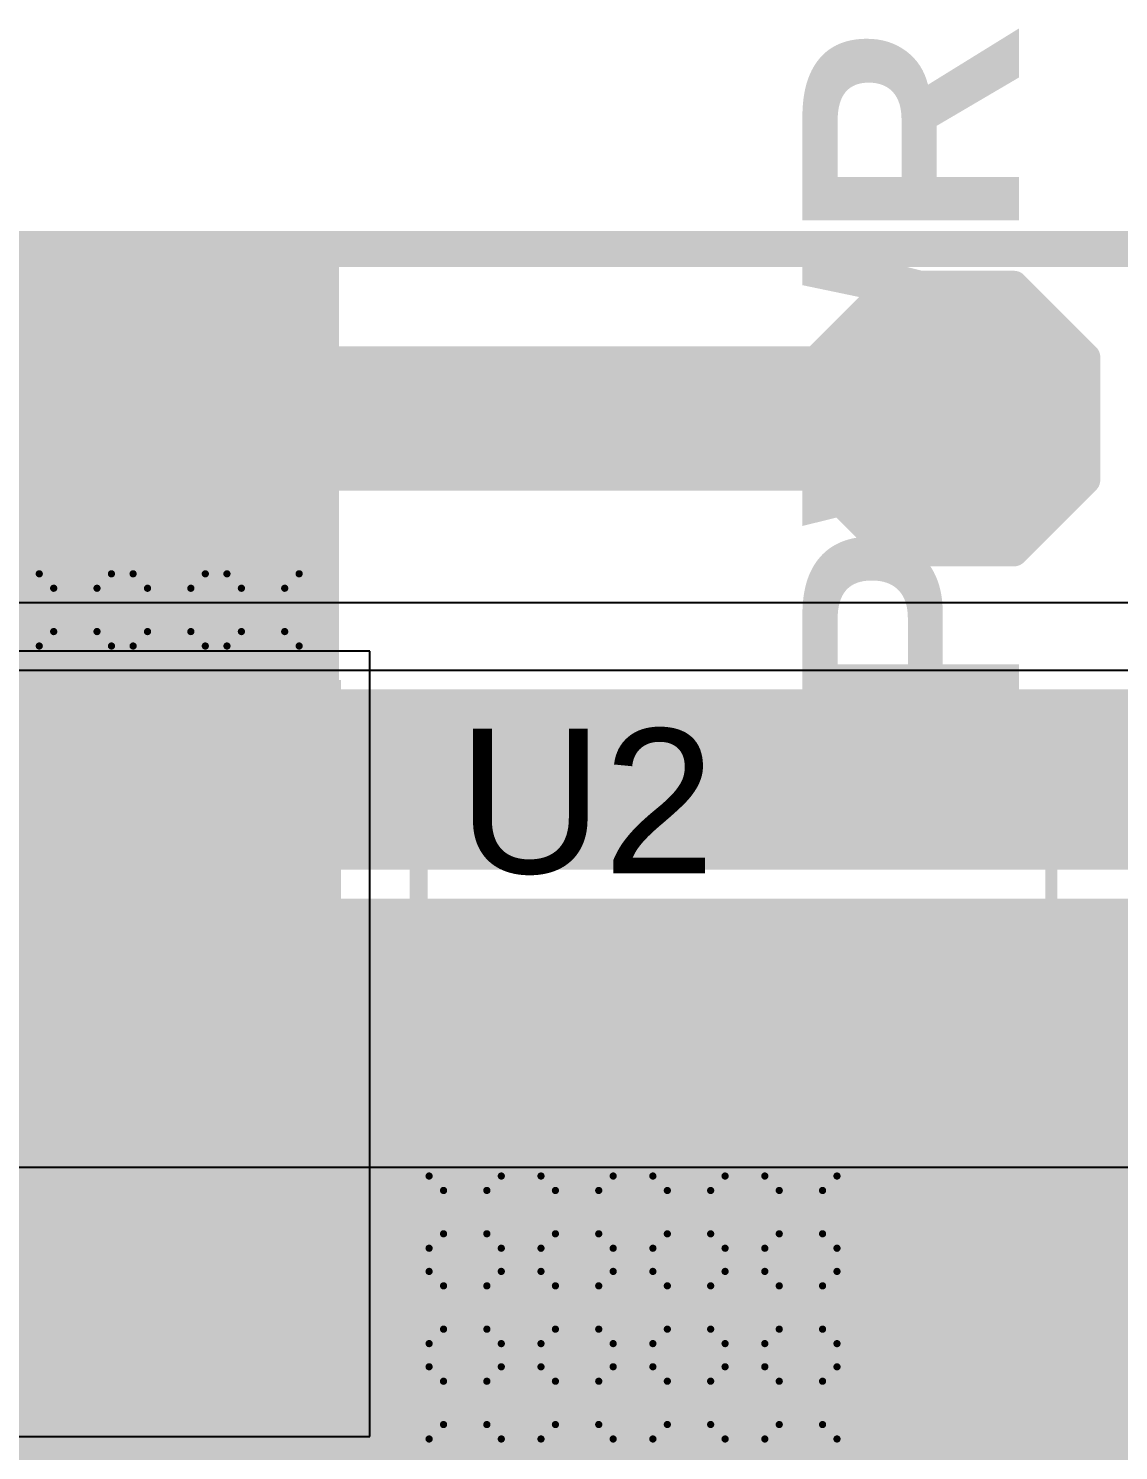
# Model space of a CAD drawing. Header units: inches. Extents: x -0.3 to 9.9, y -0.4 to 5.
# Drawn here: x 2.7538 to 3.0558, y 2.4351 to 2.829 of the extents above; entities that cross this region are included whole.
import ezdxf

# ---------------------------------------------------------------- set-up
doc = ezdxf.new("R2010")
doc.units = ezdxf.units.IN
doc.header["$MEASUREMENT"] = 0
for name, color, linetype in [('Board Outline', 216, 'Continuous'), ('Bottom Layer', 5, 'Continuous'), ('Bottom Solder', 6, 'Continuous'), ('Drill Drawing', 1, 'Continuous'), ('Top Layer', 1, 'Continuous'), ('Top Overlay', 2, 'Continuous'), ('Top Paste', 8, 'Continuous'), ('Top Solder', 216, 'Continuous'), ('Via Holes', 16, 'Continuous')]:
    doc.layers.add(name, color=color, linetype=linetype)
doc.styles.add('Arial', font='', dxfattribs={"height": 0.2})
doc.styles.add('Arial_Bold', font='', dxfattribs={"height": 0.2})
doc.styles.get('Arial').set_extended_font_data('Arial')
doc.styles.get('Arial_Bold').set_extended_font_data('Arial', bold=True)

# ---------------------------------------------------------------- blocks, each defined once
blk = doc.blocks.new('DDPAK_58')
at = {"layer": 'Top Layer'}
blk.add_hatch(color=1, dxfattribs=at).paths.add_polyline_path([(-0.2126, 0.32648), (0.2126, 0.32648), (0.2126, 0.05128), (-0.2126, 0.05128)])
at = {"layer": 'Top Paste'}
blk.add_hatch(color=8, dxfattribs=at).paths.add_polyline_path([(-0.2126, 0.32648), (0.2126, 0.32648), (0.2126, 0.05128), (-0.2126, 0.05128)])
at = {"layer": 'Top Solder'}
blk.add_hatch(color=216, dxfattribs=at).paths.add_polyline_path([(-0.21457, 0.32844), (0.21457, 0.32844), (0.21457, 0.04931), (-0.21457, 0.04931)])
at = {"layer": 'Top Overlay'}
for points in [[(0.202, 0.35, 0.005, 0.005, 0), (-0.202, 0.35, 0.005, 0.005, 0)], [(-0.202, 0.332, 0.005, 0.005, 0), (-0.202, 0.35, 0.005, 0.005, 0)]]:
    blk.add_lwpolyline(points, format="xyseb", dxfattribs=at)
for points in [[(-0.20325, 0.35, 0.0025, 0.0025, 1), (-0.20075, 0.35, 0.0025, 0.0025, 1)], [(-0.20325, 0.35, 0.0025, 0.0025, 1), (-0.20075, 0.35, 0.0025, 0.0025, 1)], [(-0.20325, 0.332, 0.0025, 0.0025, 1), (-0.20075, 0.332, 0.0025, 0.0025, 1)]]:
    blk.add_lwpolyline(points, format="xyseb", close=True, dxfattribs=at)
blk = doc.blocks.new('T__________110')
at = {"layer": 'Top Layer'}
blk.add_hatch(color=1, dxfattribs=at).paths.add_polyline_path([(0.015, 0.03), (-0.015, 0.03), (-0.03, 0.015), (-0.03, -0.015), (-0.015, -0.03), (0.015, -0.03), (0.03, -0.015), (0.03, 0.015)])
at = {"layer": 'Top Paste'}
blk.add_hatch(color=8, dxfattribs=at).paths.add_polyline_path([(0.015, 0.03), (-0.015, 0.03), (-0.03, 0.015), (-0.03, -0.015), (-0.015, -0.03), (0.015, -0.03), (0.03, -0.015), (0.03, 0.015)])
at = {"layer": 'Top Solder'}
blk.add_hatch(color=216, dxfattribs=at).paths.add_polyline_path([(0.017, 0.034), (-0.017, 0.034), (-0.034, 0.017), (-0.034, -0.017), (-0.017, -0.034), (0.017, -0.034), (0.034, -0.017), (0.034, 0.017)])
at = {"layer": 'Top Overlay'}
for points in [[(-0.037, 0.017, 0.00787, 0.00787, 0), (-0.017, 0.037, 0.00787, 0.00787, 0)], [(-0.017, 0.037, 0.00787, 0.00787, 0), (0.017, 0.037, 0.00787, 0.00787, 0)], [(-0.017, 0.037, 0.00787, 0.00787, 0), (0.017, 0.037, 0.00787, 0.00787, 0)], [(0.017, 0.037, 0.00787, 0.00787, 0), (0.037, 0.017, 0.00787, 0.00787, 0)], [(-0.037, -0.017, 0.00787, 0.00787, 0), (-0.037, 0.017, 0.00787, 0.00787, 0)], [(0.037, -0.017, 0.00787, 0.00787, 0), (0.037, 0.017, 0.00787, 0.00787, 0)], [(-0.037, -0.017, 0.00787, 0.00787, 0), (-0.017, -0.037, 0.00787, 0.00787, 0)], [(0.017, -0.037, 0.00787, 0.00787, 0), (0.037, -0.017, 0.00787, 0.00787, 0)], [(-0.017, -0.037, 0.00787, 0.00787, 0), (0.017, -0.037, 0.00787, 0.00787, 0)], [(-0.017, -0.037, 0.00787, 0.00787, 0), (0.017, -0.037, 0.00787, 0.00787, 0)]]:
    blk.add_lwpolyline(points, format="xyseb", dxfattribs=at)
for points in [[(-0.01897, 0.037, 0.00394, 0.00394, 1), (-0.01503, 0.037, 0.00394, 0.00394, 1)], [(-0.01897, 0.037, 0.00394, 0.00394, 1), (-0.01503, 0.037, 0.00394, 0.00394, 1)], [(-0.01897, 0.037, 0.00394, 0.00394, 1), (-0.01503, 0.037, 0.00394, 0.00394, 1)], [(0.01503, 0.037, 0.00394, 0.00394, 1), (0.01897, 0.037, 0.00394, 0.00394, 1)], [(0.01503, 0.037, 0.00394, 0.00394, 1), (0.01897, 0.037, 0.00394, 0.00394, 1)], [(0.01503, 0.037, 0.00394, 0.00394, 1), (0.01897, 0.037, 0.00394, 0.00394, 1)], [(-0.03897, 0.017, 0.00394, 0.00394, 1), (-0.03503, 0.017, 0.00394, 0.00394, 1)], [(-0.03897, 0.017, 0.00394, 0.00394, 1), (-0.03503, 0.017, 0.00394, 0.00394, 1)], [(0.03503, 0.017, 0.00394, 0.00394, 1), (0.03897, 0.017, 0.00394, 0.00394, 1)], [(0.03503, 0.017, 0.00394, 0.00394, 1), (0.03897, 0.017, 0.00394, 0.00394, 1)], [(-0.03897, -0.017, 0.00394, 0.00394, 1), (-0.03503, -0.017, 0.00394, 0.00394, 1)], [(-0.03897, -0.017, 0.00394, 0.00394, 1), (-0.03503, -0.017, 0.00394, 0.00394, 1)], [(0.03503, -0.017, 0.00394, 0.00394, 1), (0.03897, -0.017, 0.00394, 0.00394, 1)], [(0.03503, -0.017, 0.00394, 0.00394, 1), (0.03897, -0.017, 0.00394, 0.00394, 1)], [(-0.01897, -0.037, 0.00394, 0.00394, 1), (-0.01503, -0.037, 0.00394, 0.00394, 1)], [(-0.01897, -0.037, 0.00394, 0.00394, 1), (-0.01503, -0.037, 0.00394, 0.00394, 1)], [(-0.01897, -0.037, 0.00394, 0.00394, 1), (-0.01503, -0.037, 0.00394, 0.00394, 1)], [(0.01503, -0.037, 0.00394, 0.00394, 1), (0.01897, -0.037, 0.00394, 0.00394, 1)], [(0.01503, -0.037, 0.00394, 0.00394, 1), (0.01897, -0.037, 0.00394, 0.00394, 1)], [(0.01503, -0.037, 0.00394, 0.00394, 1), (0.01897, -0.037, 0.00394, 0.00394, 1)]]:
    blk.add_lwpolyline(points, format="xyseb", close=True, dxfattribs=at)

msp = doc.modelspace()

# ---------------------------------------------------------------- hatches: boundary and pattern name
at = {"layer": 'Bottom Layer'}
for points in [[(2.30882, 2.65395), (2.83982, 2.65395), (2.83982, 2.76295), (2.30882, 2.76295)], [(2.395, 2.519), (3.219, 2.519), (3.219, 2.588), (2.395, 2.588)], [(2.86082, 2.21895), (3.29282, 2.21895), (3.29282, 2.514), (2.86082, 2.514)], [(2.85358, 2.218), (3.002, 2.218), (3.002, 2.513), (2.85358, 2.513)]]:
    msp.add_hatch(color=5, dxfattribs=at).paths.add_polyline_path(points)
h = msp.add_hatch(color=5, dxfattribs=at)
edge = h.paths.add_edge_path()
edge.add_arc((2.76682, 2.66795), 0.01181, 0, 360)
h = msp.add_hatch(color=5, dxfattribs=at)
edge = h.paths.add_edge_path()
edge.add_arc((2.79282, 2.66795), 0.01181, 0, 360)
h = msp.add_hatch(color=5, dxfattribs=at)
edge = h.paths.add_edge_path()
edge.add_arc((2.81882, 2.66795), 0.01181, 0, 360)
h = msp.add_hatch(color=5, dxfattribs=at)
edge = h.paths.add_edge_path()
edge.add_arc((2.87482, 2.50113), 0.01181, 0, 360)
h = msp.add_hatch(color=5, dxfattribs=at)
edge = h.paths.add_edge_path()
edge.add_arc((2.90582, 2.50113), 0.01181, 0, 360)
h = msp.add_hatch(color=5, dxfattribs=at)
edge = h.paths.add_edge_path()
edge.add_arc((2.93682, 2.50113), 0.01181, 0, 360)
h = msp.add_hatch(color=5, dxfattribs=at)
edge = h.paths.add_edge_path()
edge.add_arc((2.96782, 2.50113), 0.01181, 0, 360)
h = msp.add_hatch(color=5, dxfattribs=at)
edge = h.paths.add_edge_path()
edge.add_arc((2.87482, 2.47471), 0.01181, 0, 360)
h = msp.add_hatch(color=5, dxfattribs=at)
edge = h.paths.add_edge_path()
edge.add_arc((2.90582, 2.47471), 0.01181, 0, 360)
h = msp.add_hatch(color=5, dxfattribs=at)
edge = h.paths.add_edge_path()
edge.add_arc((2.93682, 2.47471), 0.01181, 0, 360)
h = msp.add_hatch(color=5, dxfattribs=at)
edge = h.paths.add_edge_path()
edge.add_arc((2.96782, 2.47471), 0.01181, 0, 360)
h = msp.add_hatch(color=5, dxfattribs=at)
edge = h.paths.add_edge_path()
edge.add_arc((2.87482, 2.44829), 0.01181, 0, 360)
h = msp.add_hatch(color=5, dxfattribs=at)
edge = h.paths.add_edge_path()
edge.add_arc((2.90582, 2.44829), 0.01181, 0, 360)
h = msp.add_hatch(color=5, dxfattribs=at)
edge = h.paths.add_edge_path()
edge.add_arc((2.93682, 2.44829), 0.01181, 0, 360)
h = msp.add_hatch(color=5, dxfattribs=at)
edge = h.paths.add_edge_path()
edge.add_arc((2.96782, 2.44829), 0.01181, 0, 360)
at = {"layer": 'Bottom Solder'}
h = msp.add_hatch(color=6, dxfattribs=at)
edge = h.paths.add_edge_path()
edge.add_arc((2.76682, 2.66795), 0.00591, 0, 360)
h = msp.add_hatch(color=6, dxfattribs=at)
edge = h.paths.add_edge_path()
edge.add_arc((2.79282, 2.66795), 0.00591, 0, 360)
h = msp.add_hatch(color=6, dxfattribs=at)
edge = h.paths.add_edge_path()
edge.add_arc((2.81882, 2.66795), 0.00591, 0, 360)
h = msp.add_hatch(color=6, dxfattribs=at)
edge = h.paths.add_edge_path()
edge.add_arc((2.87482, 2.50113), 0.00591, 0, 360)
h = msp.add_hatch(color=6, dxfattribs=at)
edge = h.paths.add_edge_path()
edge.add_arc((2.90582, 2.50113), 0.00591, 0, 360)
h = msp.add_hatch(color=6, dxfattribs=at)
edge = h.paths.add_edge_path()
edge.add_arc((2.93682, 2.50113), 0.00591, 0, 360)
h = msp.add_hatch(color=6, dxfattribs=at)
edge = h.paths.add_edge_path()
edge.add_arc((2.96782, 2.50113), 0.00591, 0, 360)
h = msp.add_hatch(color=6, dxfattribs=at)
edge = h.paths.add_edge_path()
edge.add_arc((2.87482, 2.47471), 0.00591, 0, 360)
h = msp.add_hatch(color=6, dxfattribs=at)
edge = h.paths.add_edge_path()
edge.add_arc((2.90582, 2.47471), 0.00591, 0, 360)
h = msp.add_hatch(color=6, dxfattribs=at)
edge = h.paths.add_edge_path()
edge.add_arc((2.93682, 2.47471), 0.00591, 0, 360)
h = msp.add_hatch(color=6, dxfattribs=at)
edge = h.paths.add_edge_path()
edge.add_arc((2.96782, 2.47471), 0.00591, 0, 360)
h = msp.add_hatch(color=6, dxfattribs=at)
edge = h.paths.add_edge_path()
edge.add_arc((2.87482, 2.44829), 0.00591, 0, 360)
h = msp.add_hatch(color=6, dxfattribs=at)
edge = h.paths.add_edge_path()
edge.add_arc((2.90582, 2.44829), 0.00591, 0, 360)
h = msp.add_hatch(color=6, dxfattribs=at)
edge = h.paths.add_edge_path()
edge.add_arc((2.93682, 2.44829), 0.00591, 0, 360)
h = msp.add_hatch(color=6, dxfattribs=at)
edge = h.paths.add_edge_path()
edge.add_arc((2.96782, 2.44829), 0.00591, 0, 360)
at = {"layer": 'Top Layer'}
for points in [[(2.46382, 2.183), (2.83982, 2.183), (2.83982, 2.69195), (2.46382, 2.69195)], [(2.78782, 2.186), (3.04982, 2.186), (3.04982, 2.57695), (2.78782, 2.57695)], [(3.018, 2.054), (3.57582, 2.054), (3.57582, 2.57695), (3.018, 2.57695)]]:
    msp.add_hatch(color=1, dxfattribs=at).paths.add_polyline_path(points)
h = msp.add_hatch(color=1, dxfattribs=at)
edge = h.paths.add_edge_path()
edge.add_arc((2.76682, 2.66795), 0.01181, 0, 360)
h = msp.add_hatch(color=1, dxfattribs=at)
edge = h.paths.add_edge_path()
edge.add_arc((2.79282, 2.66795), 0.01181, 0, 360)
h = msp.add_hatch(color=1, dxfattribs=at)
edge = h.paths.add_edge_path()
edge.add_arc((2.81882, 2.66795), 0.01181, 0, 360)
h = msp.add_hatch(color=1, dxfattribs=at)
edge = h.paths.add_edge_path()
edge.add_arc((2.87482, 2.50113), 0.01181, 0, 360)
h = msp.add_hatch(color=1, dxfattribs=at)
edge = h.paths.add_edge_path()
edge.add_arc((2.90582, 2.50113), 0.01181, 0, 360)
h = msp.add_hatch(color=1, dxfattribs=at)
edge = h.paths.add_edge_path()
edge.add_arc((2.93682, 2.50113), 0.01181, 0, 360)
h = msp.add_hatch(color=1, dxfattribs=at)
edge = h.paths.add_edge_path()
edge.add_arc((2.96782, 2.50113), 0.01181, 0, 360)
h = msp.add_hatch(color=1, dxfattribs=at)
edge = h.paths.add_edge_path()
edge.add_arc((2.87482, 2.47471), 0.01181, 0, 360)
h = msp.add_hatch(color=1, dxfattribs=at)
edge = h.paths.add_edge_path()
edge.add_arc((2.90582, 2.47471), 0.01181, 0, 360)
h = msp.add_hatch(color=1, dxfattribs=at)
edge = h.paths.add_edge_path()
edge.add_arc((2.93682, 2.47471), 0.01181, 0, 360)
h = msp.add_hatch(color=1, dxfattribs=at)
edge = h.paths.add_edge_path()
edge.add_arc((2.96782, 2.47471), 0.01181, 0, 360)
h = msp.add_hatch(color=1, dxfattribs=at)
edge = h.paths.add_edge_path()
edge.add_arc((2.87482, 2.44829), 0.01181, 0, 360)
h = msp.add_hatch(color=1, dxfattribs=at)
edge = h.paths.add_edge_path()
edge.add_arc((2.90582, 2.44829), 0.01181, 0, 360)
h = msp.add_hatch(color=1, dxfattribs=at)
edge = h.paths.add_edge_path()
edge.add_arc((2.93682, 2.44829), 0.01181, 0, 360)
h = msp.add_hatch(color=1, dxfattribs=at)
edge = h.paths.add_edge_path()
edge.add_arc((2.96782, 2.44829), 0.01181, 0, 360)
at = {"layer": 'Top Solder'}
h = msp.add_hatch(color=216, dxfattribs=at)
edge = h.paths.add_edge_path()
edge.add_arc((2.76682, 2.66795), 0.00591, 0, 360)
h = msp.add_hatch(color=216, dxfattribs=at)
edge = h.paths.add_edge_path()
edge.add_arc((2.79282, 2.66795), 0.00591, 0, 360)
h = msp.add_hatch(color=216, dxfattribs=at)
edge = h.paths.add_edge_path()
edge.add_arc((2.81882, 2.66795), 0.00591, 0, 360)
h = msp.add_hatch(color=216, dxfattribs=at)
edge = h.paths.add_edge_path()
edge.add_arc((2.87482, 2.50113), 0.00591, 0, 360)
h = msp.add_hatch(color=216, dxfattribs=at)
edge = h.paths.add_edge_path()
edge.add_arc((2.90582, 2.50113), 0.00591, 0, 360)
h = msp.add_hatch(color=216, dxfattribs=at)
edge = h.paths.add_edge_path()
edge.add_arc((2.93682, 2.50113), 0.00591, 0, 360)
h = msp.add_hatch(color=216, dxfattribs=at)
edge = h.paths.add_edge_path()
edge.add_arc((2.96782, 2.50113), 0.00591, 0, 360)
h = msp.add_hatch(color=216, dxfattribs=at)
edge = h.paths.add_edge_path()
edge.add_arc((2.87482, 2.47471), 0.00591, 0, 360)
h = msp.add_hatch(color=216, dxfattribs=at)
edge = h.paths.add_edge_path()
edge.add_arc((2.90582, 2.47471), 0.00591, 0, 360)
h = msp.add_hatch(color=216, dxfattribs=at)
edge = h.paths.add_edge_path()
edge.add_arc((2.93682, 2.47471), 0.00591, 0, 360)
h = msp.add_hatch(color=216, dxfattribs=at)
edge = h.paths.add_edge_path()
edge.add_arc((2.96782, 2.47471), 0.00591, 0, 360)
h = msp.add_hatch(color=216, dxfattribs=at)
edge = h.paths.add_edge_path()
edge.add_arc((2.87482, 2.44829), 0.00591, 0, 360)
h = msp.add_hatch(color=216, dxfattribs=at)
edge = h.paths.add_edge_path()
edge.add_arc((2.90582, 2.44829), 0.00591, 0, 360)
h = msp.add_hatch(color=216, dxfattribs=at)
edge = h.paths.add_edge_path()
edge.add_arc((2.93682, 2.44829), 0.00591, 0, 360)
h = msp.add_hatch(color=216, dxfattribs=at)
edge = h.paths.add_edge_path()
edge.add_arc((2.96782, 2.44829), 0.00591, 0, 360)
at = {"layer": 'Via Holes'}
h = msp.add_hatch(color=7, dxfattribs=at)
edge = h.paths.add_edge_path()
edge.add_arc((2.76682, 2.66795), 0.00591, 0, 360)
h = msp.add_hatch(color=7, dxfattribs=at)
edge = h.paths.add_edge_path()
edge.add_arc((2.79282, 2.66795), 0.00591, 0, 360)
h = msp.add_hatch(color=7, dxfattribs=at)
edge = h.paths.add_edge_path()
edge.add_arc((2.81882, 2.66795), 0.00591, 0, 360)
h = msp.add_hatch(color=7, dxfattribs=at)
edge = h.paths.add_edge_path()
edge.add_arc((2.87482, 2.50113), 0.00591, 0, 360)
h = msp.add_hatch(color=7, dxfattribs=at)
edge = h.paths.add_edge_path()
edge.add_arc((2.90582, 2.50113), 0.00591, 0, 360)
h = msp.add_hatch(color=7, dxfattribs=at)
edge = h.paths.add_edge_path()
edge.add_arc((2.93682, 2.50113), 0.00591, 0, 360)
h = msp.add_hatch(color=7, dxfattribs=at)
edge = h.paths.add_edge_path()
edge.add_arc((2.96782, 2.50113), 0.00591, 0, 360)
h = msp.add_hatch(color=7, dxfattribs=at)
edge = h.paths.add_edge_path()
edge.add_arc((2.87482, 2.47471), 0.00591, 0, 360)
h = msp.add_hatch(color=7, dxfattribs=at)
edge = h.paths.add_edge_path()
edge.add_arc((2.90582, 2.47471), 0.00591, 0, 360)
h = msp.add_hatch(color=7, dxfattribs=at)
edge = h.paths.add_edge_path()
edge.add_arc((2.93682, 2.47471), 0.00591, 0, 360)
h = msp.add_hatch(color=7, dxfattribs=at)
edge = h.paths.add_edge_path()
edge.add_arc((2.96782, 2.47471), 0.00591, 0, 360)
h = msp.add_hatch(color=7, dxfattribs=at)
edge = h.paths.add_edge_path()
edge.add_arc((2.87482, 2.44829), 0.00591, 0, 360)
h = msp.add_hatch(color=7, dxfattribs=at)
edge = h.paths.add_edge_path()
edge.add_arc((2.90582, 2.44829), 0.00591, 0, 360)
h = msp.add_hatch(color=7, dxfattribs=at)
edge = h.paths.add_edge_path()
edge.add_arc((2.93682, 2.44829), 0.00591, 0, 360)
h = msp.add_hatch(color=7, dxfattribs=at)
edge = h.paths.add_edge_path()
edge.add_arc((2.96782, 2.44829), 0.00591, 0, 360)

# ---------------------------------------------------------------- linework, layer by layer
at = {"layer": 'Board Outline'}
msp.add_lwpolyline([(-0.11718, 2.76795, 0.01, 0.01, 0), (4.62523, 2.76795, 0.01, 0.01, 0)], format="xyseb", dxfattribs=at)
at = {"layer": 'Bottom Layer'}
for p, q in [((1.47906, 2.67), (3.41771, 2.67)), ((3.10182, 2.65121), (1.84329, 2.65121)), ((2.41217, 2.51359), (3.219, 2.51359))]:
    msp.add_line(p, q, dxfattribs=at)
msp.add_lwpolyline([(1.84329, 2.62095, 0.05, 0.05, 0), (3.10182, 2.62095, 0.05, 0.05, 0)], format="xyseb", dxfattribs=at)
at = {"layer": 'Drill Drawing'}
for points in [[(2.75682, 2.67795, 0.002, 0.002, 0), (2.77682, 2.67795, 0.002, 0.002, 0)], [(2.75682, 2.65795, 0.002, 0.002, 0), (2.75682, 2.67795, 0.002, 0.002, 0)], [(2.77682, 2.65795, 0.002, 0.002, 0), (2.77682, 2.67795, 0.002, 0.002, 0)], [(2.78282, 2.67795, 0.002, 0.002, 0), (2.80282, 2.67795, 0.002, 0.002, 0)], [(2.78282, 2.65795, 0.002, 0.002, 0), (2.78282, 2.67795, 0.002, 0.002, 0)], [(2.80282, 2.65795, 0.002, 0.002, 0), (2.80282, 2.67795, 0.002, 0.002, 0)], [(2.80882, 2.67795, 0.002, 0.002, 0), (2.82882, 2.67795, 0.002, 0.002, 0)], [(2.80882, 2.65795, 0.002, 0.002, 0), (2.80882, 2.67795, 0.002, 0.002, 0)], [(2.82882, 2.65795, 0.002, 0.002, 0), (2.82882, 2.67795, 0.002, 0.002, 0)], [(2.76082, 2.67395, 0.002, 0.002, 0), (2.77282, 2.67395, 0.002, 0.002, 0)], [(2.76082, 2.66195, 0.002, 0.002, 0), (2.76082, 2.67395, 0.002, 0.002, 0)], [(2.77282, 2.66195, 0.002, 0.002, 0), (2.77282, 2.67395, 0.002, 0.002, 0)], [(2.78682, 2.67395, 0.002, 0.002, 0), (2.79882, 2.67395, 0.002, 0.002, 0)], [(2.78682, 2.66195, 0.002, 0.002, 0), (2.78682, 2.67395, 0.002, 0.002, 0)], [(2.79882, 2.66195, 0.002, 0.002, 0), (2.79882, 2.67395, 0.002, 0.002, 0)], [(2.81282, 2.67395, 0.002, 0.002, 0), (2.82482, 2.67395, 0.002, 0.002, 0)], [(2.81282, 2.66195, 0.002, 0.002, 0), (2.81282, 2.67395, 0.002, 0.002, 0)], [(2.82482, 2.66195, 0.002, 0.002, 0), (2.82482, 2.67395, 0.002, 0.002, 0)], [(2.76082, 2.66195, 0.002, 0.002, 0), (2.77282, 2.66195, 0.002, 0.002, 0)], [(2.78682, 2.66195, 0.002, 0.002, 0), (2.79882, 2.66195, 0.002, 0.002, 0)], [(2.81282, 2.66195, 0.002, 0.002, 0), (2.82482, 2.66195, 0.002, 0.002, 0)], [(2.75682, 2.65795, 0.002, 0.002, 0), (2.77682, 2.65795, 0.002, 0.002, 0)], [(2.78282, 2.65795, 0.002, 0.002, 0), (2.80282, 2.65795, 0.002, 0.002, 0)], [(2.80882, 2.65795, 0.002, 0.002, 0), (2.82882, 2.65795, 0.002, 0.002, 0)], [(2.86482, 2.51113, 0.002, 0.002, 0), (2.88482, 2.51113, 0.002, 0.002, 0)], [(2.86482, 2.49113, 0.002, 0.002, 0), (2.86482, 2.51113, 0.002, 0.002, 0)], [(2.88482, 2.49113, 0.002, 0.002, 0), (2.88482, 2.51113, 0.002, 0.002, 0)], [(2.89582, 2.51113, 0.002, 0.002, 0), (2.91582, 2.51113, 0.002, 0.002, 0)], [(2.89582, 2.49113, 0.002, 0.002, 0), (2.89582, 2.51113, 0.002, 0.002, 0)], [(2.91582, 2.49113, 0.002, 0.002, 0), (2.91582, 2.51113, 0.002, 0.002, 0)], [(2.92682, 2.51113, 0.002, 0.002, 0), (2.94682, 2.51113, 0.002, 0.002, 0)], [(2.92682, 2.49113, 0.002, 0.002, 0), (2.92682, 2.51113, 0.002, 0.002, 0)], [(2.94682, 2.49113, 0.002, 0.002, 0), (2.94682, 2.51113, 0.002, 0.002, 0)], [(2.95782, 2.51113, 0.002, 0.002, 0), (2.97782, 2.51113, 0.002, 0.002, 0)], [(2.95782, 2.49113, 0.002, 0.002, 0), (2.95782, 2.51113, 0.002, 0.002, 0)], [(2.97782, 2.49113, 0.002, 0.002, 0), (2.97782, 2.51113, 0.002, 0.002, 0)], [(2.86882, 2.50713, 0.002, 0.002, 0), (2.88082, 2.50713, 0.002, 0.002, 0)], [(2.86882, 2.49513, 0.002, 0.002, 0), (2.86882, 2.50713, 0.002, 0.002, 0)], [(2.88082, 2.49513, 0.002, 0.002, 0), (2.88082, 2.50713, 0.002, 0.002, 0)], [(2.89982, 2.50713, 0.002, 0.002, 0), (2.91182, 2.50713, 0.002, 0.002, 0)], [(2.89982, 2.49513, 0.002, 0.002, 0), (2.89982, 2.50713, 0.002, 0.002, 0)], [(2.91182, 2.49513, 0.002, 0.002, 0), (2.91182, 2.50713, 0.002, 0.002, 0)], [(2.93082, 2.50713, 0.002, 0.002, 0), (2.94282, 2.50713, 0.002, 0.002, 0)], [(2.93082, 2.49513, 0.002, 0.002, 0), (2.93082, 2.50713, 0.002, 0.002, 0)], [(2.94282, 2.49513, 0.002, 0.002, 0), (2.94282, 2.50713, 0.002, 0.002, 0)], [(2.96182, 2.50713, 0.002, 0.002, 0), (2.97382, 2.50713, 0.002, 0.002, 0)], [(2.96182, 2.49513, 0.002, 0.002, 0), (2.96182, 2.50713, 0.002, 0.002, 0)], [(2.97382, 2.49513, 0.002, 0.002, 0), (2.97382, 2.50713, 0.002, 0.002, 0)], [(2.86882, 2.49513, 0.002, 0.002, 0), (2.88082, 2.49513, 0.002, 0.002, 0)], [(2.89982, 2.49513, 0.002, 0.002, 0), (2.91182, 2.49513, 0.002, 0.002, 0)], [(2.93082, 2.49513, 0.002, 0.002, 0), (2.94282, 2.49513, 0.002, 0.002, 0)], [(2.96182, 2.49513, 0.002, 0.002, 0), (2.97382, 2.49513, 0.002, 0.002, 0)], [(2.86482, 2.49113, 0.002, 0.002, 0), (2.88482, 2.49113, 0.002, 0.002, 0)], [(2.89582, 2.49113, 0.002, 0.002, 0), (2.91582, 2.49113, 0.002, 0.002, 0)], [(2.92682, 2.49113, 0.002, 0.002, 0), (2.94682, 2.49113, 0.002, 0.002, 0)], [(2.95782, 2.49113, 0.002, 0.002, 0), (2.97782, 2.49113, 0.002, 0.002, 0)], [(2.86482, 2.48471, 0.002, 0.002, 0), (2.88482, 2.48471, 0.002, 0.002, 0)], [(2.86482, 2.46471, 0.002, 0.002, 0), (2.86482, 2.48471, 0.002, 0.002, 0)], [(2.88482, 2.46471, 0.002, 0.002, 0), (2.88482, 2.48471, 0.002, 0.002, 0)], [(2.89582, 2.48471, 0.002, 0.002, 0), (2.91582, 2.48471, 0.002, 0.002, 0)], [(2.89582, 2.46471, 0.002, 0.002, 0), (2.89582, 2.48471, 0.002, 0.002, 0)], [(2.91582, 2.46471, 0.002, 0.002, 0), (2.91582, 2.48471, 0.002, 0.002, 0)], [(2.92682, 2.48471, 0.002, 0.002, 0), (2.94682, 2.48471, 0.002, 0.002, 0)], [(2.92682, 2.46471, 0.002, 0.002, 0), (2.92682, 2.48471, 0.002, 0.002, 0)], [(2.94682, 2.46471, 0.002, 0.002, 0), (2.94682, 2.48471, 0.002, 0.002, 0)], [(2.95782, 2.48471, 0.002, 0.002, 0), (2.97782, 2.48471, 0.002, 0.002, 0)], [(2.95782, 2.46471, 0.002, 0.002, 0), (2.95782, 2.48471, 0.002, 0.002, 0)], [(2.97782, 2.46471, 0.002, 0.002, 0), (2.97782, 2.48471, 0.002, 0.002, 0)], [(2.86882, 2.48071, 0.002, 0.002, 0), (2.88082, 2.48071, 0.002, 0.002, 0)], [(2.86882, 2.46871, 0.002, 0.002, 0), (2.86882, 2.48071, 0.002, 0.002, 0)], [(2.88082, 2.46871, 0.002, 0.002, 0), (2.88082, 2.48071, 0.002, 0.002, 0)], [(2.89982, 2.48071, 0.002, 0.002, 0), (2.91182, 2.48071, 0.002, 0.002, 0)], [(2.89982, 2.46871, 0.002, 0.002, 0), (2.89982, 2.48071, 0.002, 0.002, 0)], [(2.91182, 2.46871, 0.002, 0.002, 0), (2.91182, 2.48071, 0.002, 0.002, 0)], [(2.93082, 2.48071, 0.002, 0.002, 0), (2.94282, 2.48071, 0.002, 0.002, 0)], [(2.93082, 2.46871, 0.002, 0.002, 0), (2.93082, 2.48071, 0.002, 0.002, 0)], [(2.94282, 2.46871, 0.002, 0.002, 0), (2.94282, 2.48071, 0.002, 0.002, 0)], [(2.96182, 2.48071, 0.002, 0.002, 0), (2.97382, 2.48071, 0.002, 0.002, 0)], [(2.96182, 2.46871, 0.002, 0.002, 0), (2.96182, 2.48071, 0.002, 0.002, 0)], [(2.97382, 2.46871, 0.002, 0.002, 0), (2.97382, 2.48071, 0.002, 0.002, 0)], [(2.86882, 2.46871, 0.002, 0.002, 0), (2.88082, 2.46871, 0.002, 0.002, 0)], [(2.89982, 2.46871, 0.002, 0.002, 0), (2.91182, 2.46871, 0.002, 0.002, 0)], [(2.93082, 2.46871, 0.002, 0.002, 0), (2.94282, 2.46871, 0.002, 0.002, 0)], [(2.96182, 2.46871, 0.002, 0.002, 0), (2.97382, 2.46871, 0.002, 0.002, 0)], [(2.86482, 2.46471, 0.002, 0.002, 0), (2.88482, 2.46471, 0.002, 0.002, 0)], [(2.89582, 2.46471, 0.002, 0.002, 0), (2.91582, 2.46471, 0.002, 0.002, 0)], [(2.92682, 2.46471, 0.002, 0.002, 0), (2.94682, 2.46471, 0.002, 0.002, 0)], [(2.95782, 2.46471, 0.002, 0.002, 0), (2.97782, 2.46471, 0.002, 0.002, 0)], [(2.86482, 2.45829, 0.002, 0.002, 0), (2.88482, 2.45829, 0.002, 0.002, 0)], [(2.86482, 2.43829, 0.002, 0.002, 0), (2.86482, 2.45829, 0.002, 0.002, 0)], [(2.88482, 2.43829, 0.002, 0.002, 0), (2.88482, 2.45829, 0.002, 0.002, 0)], [(2.89582, 2.45829, 0.002, 0.002, 0), (2.91582, 2.45829, 0.002, 0.002, 0)], [(2.89582, 2.43829, 0.002, 0.002, 0), (2.89582, 2.45829, 0.002, 0.002, 0)], [(2.91582, 2.43829, 0.002, 0.002, 0), (2.91582, 2.45829, 0.002, 0.002, 0)], [(2.92682, 2.45829, 0.002, 0.002, 0), (2.94682, 2.45829, 0.002, 0.002, 0)], [(2.92682, 2.43829, 0.002, 0.002, 0), (2.92682, 2.45829, 0.002, 0.002, 0)], [(2.94682, 2.43829, 0.002, 0.002, 0), (2.94682, 2.45829, 0.002, 0.002, 0)], [(2.95782, 2.45829, 0.002, 0.002, 0), (2.97782, 2.45829, 0.002, 0.002, 0)], [(2.95782, 2.43829, 0.002, 0.002, 0), (2.95782, 2.45829, 0.002, 0.002, 0)], [(2.97782, 2.43829, 0.002, 0.002, 0), (2.97782, 2.45829, 0.002, 0.002, 0)], [(2.86882, 2.45429, 0.002, 0.002, 0), (2.88082, 2.45429, 0.002, 0.002, 0)], [(2.86882, 2.44229, 0.002, 0.002, 0), (2.86882, 2.45429, 0.002, 0.002, 0)], [(2.88082, 2.44229, 0.002, 0.002, 0), (2.88082, 2.45429, 0.002, 0.002, 0)], [(2.89982, 2.45429, 0.002, 0.002, 0), (2.91182, 2.45429, 0.002, 0.002, 0)], [(2.89982, 2.44229, 0.002, 0.002, 0), (2.89982, 2.45429, 0.002, 0.002, 0)], [(2.91182, 2.44229, 0.002, 0.002, 0), (2.91182, 2.45429, 0.002, 0.002, 0)], [(2.93082, 2.45429, 0.002, 0.002, 0), (2.94282, 2.45429, 0.002, 0.002, 0)], [(2.93082, 2.44229, 0.002, 0.002, 0), (2.93082, 2.45429, 0.002, 0.002, 0)], [(2.94282, 2.44229, 0.002, 0.002, 0), (2.94282, 2.45429, 0.002, 0.002, 0)], [(2.96182, 2.45429, 0.002, 0.002, 0), (2.97382, 2.45429, 0.002, 0.002, 0)], [(2.96182, 2.44229, 0.002, 0.002, 0), (2.96182, 2.45429, 0.002, 0.002, 0)], [(2.97382, 2.44229, 0.002, 0.002, 0), (2.97382, 2.45429, 0.002, 0.002, 0)], [(2.86882, 2.44229, 0.002, 0.002, 0), (2.88082, 2.44229, 0.002, 0.002, 0)], [(2.89982, 2.44229, 0.002, 0.002, 0), (2.91182, 2.44229, 0.002, 0.002, 0)], [(2.93082, 2.44229, 0.002, 0.002, 0), (2.94282, 2.44229, 0.002, 0.002, 0)], [(2.96182, 2.44229, 0.002, 0.002, 0), (2.97382, 2.44229, 0.002, 0.002, 0)], [(2.86482, 2.43829, 0.002, 0.002, 0), (2.88482, 2.43829, 0.002, 0.002, 0)], [(2.89582, 2.43829, 0.002, 0.002, 0), (2.91582, 2.43829, 0.002, 0.002, 0)], [(2.92682, 2.43829, 0.002, 0.002, 0), (2.94682, 2.43829, 0.002, 0.002, 0)], [(2.95782, 2.43829, 0.002, 0.002, 0), (2.97782, 2.43829, 0.002, 0.002, 0)]]:
    msp.add_lwpolyline(points, format="xyseb", dxfattribs=at)
for points in [[(2.75632, 2.67795, 0.001, 0.001, 1), (2.75732, 2.67795, 0.001, 0.001, 1)], [(2.75632, 2.67795, 0.001, 0.001, 1), (2.75732, 2.67795, 0.001, 0.001, 1)], [(2.77632, 2.67795, 0.001, 0.001, 1), (2.77732, 2.67795, 0.001, 0.001, 1)], [(2.77632, 2.67795, 0.001, 0.001, 1), (2.77732, 2.67795, 0.001, 0.001, 1)], [(2.78232, 2.67795, 0.001, 0.001, 1), (2.78332, 2.67795, 0.001, 0.001, 1)], [(2.78232, 2.67795, 0.001, 0.001, 1), (2.78332, 2.67795, 0.001, 0.001, 1)], [(2.80232, 2.67795, 0.001, 0.001, 1), (2.80332, 2.67795, 0.001, 0.001, 1)], [(2.80232, 2.67795, 0.001, 0.001, 1), (2.80332, 2.67795, 0.001, 0.001, 1)], [(2.80832, 2.67795, 0.001, 0.001, 1), (2.80932, 2.67795, 0.001, 0.001, 1)], [(2.80832, 2.67795, 0.001, 0.001, 1), (2.80932, 2.67795, 0.001, 0.001, 1)], [(2.82832, 2.67795, 0.001, 0.001, 1), (2.82932, 2.67795, 0.001, 0.001, 1)], [(2.82832, 2.67795, 0.001, 0.001, 1), (2.82932, 2.67795, 0.001, 0.001, 1)], [(2.76032, 2.67395, 0.001, 0.001, 1), (2.76132, 2.67395, 0.001, 0.001, 1)], [(2.76032, 2.67395, 0.001, 0.001, 1), (2.76132, 2.67395, 0.001, 0.001, 1)], [(2.77232, 2.67395, 0.001, 0.001, 1), (2.77332, 2.67395, 0.001, 0.001, 1)], [(2.77232, 2.67395, 0.001, 0.001, 1), (2.77332, 2.67395, 0.001, 0.001, 1)], [(2.78632, 2.67395, 0.001, 0.001, 1), (2.78732, 2.67395, 0.001, 0.001, 1)], [(2.78632, 2.67395, 0.001, 0.001, 1), (2.78732, 2.67395, 0.001, 0.001, 1)], [(2.79832, 2.67395, 0.001, 0.001, 1), (2.79932, 2.67395, 0.001, 0.001, 1)], [(2.79832, 2.67395, 0.001, 0.001, 1), (2.79932, 2.67395, 0.001, 0.001, 1)], [(2.81232, 2.67395, 0.001, 0.001, 1), (2.81332, 2.67395, 0.001, 0.001, 1)], [(2.81232, 2.67395, 0.001, 0.001, 1), (2.81332, 2.67395, 0.001, 0.001, 1)], [(2.82432, 2.67395, 0.001, 0.001, 1), (2.82532, 2.67395, 0.001, 0.001, 1)], [(2.82432, 2.67395, 0.001, 0.001, 1), (2.82532, 2.67395, 0.001, 0.001, 1)], [(2.76032, 2.66195, 0.001, 0.001, 1), (2.76132, 2.66195, 0.001, 0.001, 1)], [(2.76032, 2.66195, 0.001, 0.001, 1), (2.76132, 2.66195, 0.001, 0.001, 1)], [(2.77232, 2.66195, 0.001, 0.001, 1), (2.77332, 2.66195, 0.001, 0.001, 1)], [(2.77232, 2.66195, 0.001, 0.001, 1), (2.77332, 2.66195, 0.001, 0.001, 1)], [(2.78632, 2.66195, 0.001, 0.001, 1), (2.78732, 2.66195, 0.001, 0.001, 1)], [(2.78632, 2.66195, 0.001, 0.001, 1), (2.78732, 2.66195, 0.001, 0.001, 1)], [(2.79832, 2.66195, 0.001, 0.001, 1), (2.79932, 2.66195, 0.001, 0.001, 1)], [(2.79832, 2.66195, 0.001, 0.001, 1), (2.79932, 2.66195, 0.001, 0.001, 1)], [(2.81232, 2.66195, 0.001, 0.001, 1), (2.81332, 2.66195, 0.001, 0.001, 1)], [(2.81232, 2.66195, 0.001, 0.001, 1), (2.81332, 2.66195, 0.001, 0.001, 1)], [(2.82432, 2.66195, 0.001, 0.001, 1), (2.82532, 2.66195, 0.001, 0.001, 1)], [(2.82432, 2.66195, 0.001, 0.001, 1), (2.82532, 2.66195, 0.001, 0.001, 1)], [(2.75632, 2.65795, 0.001, 0.001, 1), (2.75732, 2.65795, 0.001, 0.001, 1)], [(2.75632, 2.65795, 0.001, 0.001, 1), (2.75732, 2.65795, 0.001, 0.001, 1)], [(2.77632, 2.65795, 0.001, 0.001, 1), (2.77732, 2.65795, 0.001, 0.001, 1)], [(2.77632, 2.65795, 0.001, 0.001, 1), (2.77732, 2.65795, 0.001, 0.001, 1)], [(2.78232, 2.65795, 0.001, 0.001, 1), (2.78332, 2.65795, 0.001, 0.001, 1)], [(2.78232, 2.65795, 0.001, 0.001, 1), (2.78332, 2.65795, 0.001, 0.001, 1)], [(2.80232, 2.65795, 0.001, 0.001, 1), (2.80332, 2.65795, 0.001, 0.001, 1)], [(2.80232, 2.65795, 0.001, 0.001, 1), (2.80332, 2.65795, 0.001, 0.001, 1)], [(2.80832, 2.65795, 0.001, 0.001, 1), (2.80932, 2.65795, 0.001, 0.001, 1)], [(2.80832, 2.65795, 0.001, 0.001, 1), (2.80932, 2.65795, 0.001, 0.001, 1)], [(2.82832, 2.65795, 0.001, 0.001, 1), (2.82932, 2.65795, 0.001, 0.001, 1)], [(2.82832, 2.65795, 0.001, 0.001, 1), (2.82932, 2.65795, 0.001, 0.001, 1)], [(2.86432, 2.51113, 0.001, 0.001, 1), (2.86532, 2.51113, 0.001, 0.001, 1)], [(2.86432, 2.51113, 0.001, 0.001, 1), (2.86532, 2.51113, 0.001, 0.001, 1)], [(2.88432, 2.51113, 0.001, 0.001, 1), (2.88532, 2.51113, 0.001, 0.001, 1)], [(2.88432, 2.51113, 0.001, 0.001, 1), (2.88532, 2.51113, 0.001, 0.001, 1)], [(2.89532, 2.51113, 0.001, 0.001, 1), (2.89632, 2.51113, 0.001, 0.001, 1)], [(2.89532, 2.51113, 0.001, 0.001, 1), (2.89632, 2.51113, 0.001, 0.001, 1)], [(2.91532, 2.51113, 0.001, 0.001, 1), (2.91632, 2.51113, 0.001, 0.001, 1)], [(2.91532, 2.51113, 0.001, 0.001, 1), (2.91632, 2.51113, 0.001, 0.001, 1)], [(2.92632, 2.51113, 0.001, 0.001, 1), (2.92732, 2.51113, 0.001, 0.001, 1)], [(2.92632, 2.51113, 0.001, 0.001, 1), (2.92732, 2.51113, 0.001, 0.001, 1)], [(2.94632, 2.51113, 0.001, 0.001, 1), (2.94732, 2.51113, 0.001, 0.001, 1)], [(2.94632, 2.51113, 0.001, 0.001, 1), (2.94732, 2.51113, 0.001, 0.001, 1)], [(2.95732, 2.51113, 0.001, 0.001, 1), (2.95832, 2.51113, 0.001, 0.001, 1)], [(2.95732, 2.51113, 0.001, 0.001, 1), (2.95832, 2.51113, 0.001, 0.001, 1)], [(2.97732, 2.51113, 0.001, 0.001, 1), (2.97832, 2.51113, 0.001, 0.001, 1)], [(2.97732, 2.51113, 0.001, 0.001, 1), (2.97832, 2.51113, 0.001, 0.001, 1)], [(2.86832, 2.50713, 0.001, 0.001, 1), (2.86932, 2.50713, 0.001, 0.001, 1)], [(2.86832, 2.50713, 0.001, 0.001, 1), (2.86932, 2.50713, 0.001, 0.001, 1)], [(2.88032, 2.50713, 0.001, 0.001, 1), (2.88132, 2.50713, 0.001, 0.001, 1)], [(2.88032, 2.50713, 0.001, 0.001, 1), (2.88132, 2.50713, 0.001, 0.001, 1)], [(2.89932, 2.50713, 0.001, 0.001, 1), (2.90032, 2.50713, 0.001, 0.001, 1)], [(2.89932, 2.50713, 0.001, 0.001, 1), (2.90032, 2.50713, 0.001, 0.001, 1)], [(2.91132, 2.50713, 0.001, 0.001, 1), (2.91232, 2.50713, 0.001, 0.001, 1)], [(2.91132, 2.50713, 0.001, 0.001, 1), (2.91232, 2.50713, 0.001, 0.001, 1)], [(2.93032, 2.50713, 0.001, 0.001, 1), (2.93132, 2.50713, 0.001, 0.001, 1)], [(2.93032, 2.50713, 0.001, 0.001, 1), (2.93132, 2.50713, 0.001, 0.001, 1)], [(2.94232, 2.50713, 0.001, 0.001, 1), (2.94332, 2.50713, 0.001, 0.001, 1)], [(2.94232, 2.50713, 0.001, 0.001, 1), (2.94332, 2.50713, 0.001, 0.001, 1)], [(2.96132, 2.50713, 0.001, 0.001, 1), (2.96232, 2.50713, 0.001, 0.001, 1)], [(2.96132, 2.50713, 0.001, 0.001, 1), (2.96232, 2.50713, 0.001, 0.001, 1)], [(2.97332, 2.50713, 0.001, 0.001, 1), (2.97432, 2.50713, 0.001, 0.001, 1)], [(2.97332, 2.50713, 0.001, 0.001, 1), (2.97432, 2.50713, 0.001, 0.001, 1)], [(2.86832, 2.49513, 0.001, 0.001, 1), (2.86932, 2.49513, 0.001, 0.001, 1)], [(2.86832, 2.49513, 0.001, 0.001, 1), (2.86932, 2.49513, 0.001, 0.001, 1)], [(2.88032, 2.49513, 0.001, 0.001, 1), (2.88132, 2.49513, 0.001, 0.001, 1)], [(2.88032, 2.49513, 0.001, 0.001, 1), (2.88132, 2.49513, 0.001, 0.001, 1)], [(2.89932, 2.49513, 0.001, 0.001, 1), (2.90032, 2.49513, 0.001, 0.001, 1)], [(2.89932, 2.49513, 0.001, 0.001, 1), (2.90032, 2.49513, 0.001, 0.001, 1)], [(2.91132, 2.49513, 0.001, 0.001, 1), (2.91232, 2.49513, 0.001, 0.001, 1)], [(2.91132, 2.49513, 0.001, 0.001, 1), (2.91232, 2.49513, 0.001, 0.001, 1)], [(2.93032, 2.49513, 0.001, 0.001, 1), (2.93132, 2.49513, 0.001, 0.001, 1)], [(2.93032, 2.49513, 0.001, 0.001, 1), (2.93132, 2.49513, 0.001, 0.001, 1)], [(2.94232, 2.49513, 0.001, 0.001, 1), (2.94332, 2.49513, 0.001, 0.001, 1)], [(2.94232, 2.49513, 0.001, 0.001, 1), (2.94332, 2.49513, 0.001, 0.001, 1)], [(2.96132, 2.49513, 0.001, 0.001, 1), (2.96232, 2.49513, 0.001, 0.001, 1)], [(2.96132, 2.49513, 0.001, 0.001, 1), (2.96232, 2.49513, 0.001, 0.001, 1)], [(2.97332, 2.49513, 0.001, 0.001, 1), (2.97432, 2.49513, 0.001, 0.001, 1)], [(2.97332, 2.49513, 0.001, 0.001, 1), (2.97432, 2.49513, 0.001, 0.001, 1)], [(2.86432, 2.49113, 0.001, 0.001, 1), (2.86532, 2.49113, 0.001, 0.001, 1)], [(2.86432, 2.49113, 0.001, 0.001, 1), (2.86532, 2.49113, 0.001, 0.001, 1)], [(2.88432, 2.49113, 0.001, 0.001, 1), (2.88532, 2.49113, 0.001, 0.001, 1)], [(2.88432, 2.49113, 0.001, 0.001, 1), (2.88532, 2.49113, 0.001, 0.001, 1)], [(2.89532, 2.49113, 0.001, 0.001, 1), (2.89632, 2.49113, 0.001, 0.001, 1)], [(2.89532, 2.49113, 0.001, 0.001, 1), (2.89632, 2.49113, 0.001, 0.001, 1)], [(2.91532, 2.49113, 0.001, 0.001, 1), (2.91632, 2.49113, 0.001, 0.001, 1)], [(2.91532, 2.49113, 0.001, 0.001, 1), (2.91632, 2.49113, 0.001, 0.001, 1)], [(2.92632, 2.49113, 0.001, 0.001, 1), (2.92732, 2.49113, 0.001, 0.001, 1)], [(2.92632, 2.49113, 0.001, 0.001, 1), (2.92732, 2.49113, 0.001, 0.001, 1)], [(2.94632, 2.49113, 0.001, 0.001, 1), (2.94732, 2.49113, 0.001, 0.001, 1)], [(2.94632, 2.49113, 0.001, 0.001, 1), (2.94732, 2.49113, 0.001, 0.001, 1)], [(2.95732, 2.49113, 0.001, 0.001, 1), (2.95832, 2.49113, 0.001, 0.001, 1)], [(2.95732, 2.49113, 0.001, 0.001, 1), (2.95832, 2.49113, 0.001, 0.001, 1)], [(2.97732, 2.49113, 0.001, 0.001, 1), (2.97832, 2.49113, 0.001, 0.001, 1)], [(2.97732, 2.49113, 0.001, 0.001, 1), (2.97832, 2.49113, 0.001, 0.001, 1)], [(2.86432, 2.48471, 0.001, 0.001, 1), (2.86532, 2.48471, 0.001, 0.001, 1)], [(2.86432, 2.48471, 0.001, 0.001, 1), (2.86532, 2.48471, 0.001, 0.001, 1)], [(2.88432, 2.48471, 0.001, 0.001, 1), (2.88532, 2.48471, 0.001, 0.001, 1)], [(2.88432, 2.48471, 0.001, 0.001, 1), (2.88532, 2.48471, 0.001, 0.001, 1)], [(2.89532, 2.48471, 0.001, 0.001, 1), (2.89632, 2.48471, 0.001, 0.001, 1)], [(2.89532, 2.48471, 0.001, 0.001, 1), (2.89632, 2.48471, 0.001, 0.001, 1)], [(2.91532, 2.48471, 0.001, 0.001, 1), (2.91632, 2.48471, 0.001, 0.001, 1)], [(2.91532, 2.48471, 0.001, 0.001, 1), (2.91632, 2.48471, 0.001, 0.001, 1)], [(2.92632, 2.48471, 0.001, 0.001, 1), (2.92732, 2.48471, 0.001, 0.001, 1)], [(2.92632, 2.48471, 0.001, 0.001, 1), (2.92732, 2.48471, 0.001, 0.001, 1)], [(2.94632, 2.48471, 0.001, 0.001, 1), (2.94732, 2.48471, 0.001, 0.001, 1)], [(2.94632, 2.48471, 0.001, 0.001, 1), (2.94732, 2.48471, 0.001, 0.001, 1)], [(2.95732, 2.48471, 0.001, 0.001, 1), (2.95832, 2.48471, 0.001, 0.001, 1)], [(2.95732, 2.48471, 0.001, 0.001, 1), (2.95832, 2.48471, 0.001, 0.001, 1)], [(2.97732, 2.48471, 0.001, 0.001, 1), (2.97832, 2.48471, 0.001, 0.001, 1)], [(2.97732, 2.48471, 0.001, 0.001, 1), (2.97832, 2.48471, 0.001, 0.001, 1)], [(2.86832, 2.48071, 0.001, 0.001, 1), (2.86932, 2.48071, 0.001, 0.001, 1)], [(2.86832, 2.48071, 0.001, 0.001, 1), (2.86932, 2.48071, 0.001, 0.001, 1)], [(2.88032, 2.48071, 0.001, 0.001, 1), (2.88132, 2.48071, 0.001, 0.001, 1)], [(2.88032, 2.48071, 0.001, 0.001, 1), (2.88132, 2.48071, 0.001, 0.001, 1)], [(2.89932, 2.48071, 0.001, 0.001, 1), (2.90032, 2.48071, 0.001, 0.001, 1)], [(2.89932, 2.48071, 0.001, 0.001, 1), (2.90032, 2.48071, 0.001, 0.001, 1)], [(2.91132, 2.48071, 0.001, 0.001, 1), (2.91232, 2.48071, 0.001, 0.001, 1)], [(2.91132, 2.48071, 0.001, 0.001, 1), (2.91232, 2.48071, 0.001, 0.001, 1)], [(2.93032, 2.48071, 0.001, 0.001, 1), (2.93132, 2.48071, 0.001, 0.001, 1)], [(2.93032, 2.48071, 0.001, 0.001, 1), (2.93132, 2.48071, 0.001, 0.001, 1)], [(2.94232, 2.48071, 0.001, 0.001, 1), (2.94332, 2.48071, 0.001, 0.001, 1)], [(2.94232, 2.48071, 0.001, 0.001, 1), (2.94332, 2.48071, 0.001, 0.001, 1)], [(2.96132, 2.48071, 0.001, 0.001, 1), (2.96232, 2.48071, 0.001, 0.001, 1)], [(2.96132, 2.48071, 0.001, 0.001, 1), (2.96232, 2.48071, 0.001, 0.001, 1)], [(2.97332, 2.48071, 0.001, 0.001, 1), (2.97432, 2.48071, 0.001, 0.001, 1)], [(2.97332, 2.48071, 0.001, 0.001, 1), (2.97432, 2.48071, 0.001, 0.001, 1)], [(2.86832, 2.46871, 0.001, 0.001, 1), (2.86932, 2.46871, 0.001, 0.001, 1)], [(2.86832, 2.46871, 0.001, 0.001, 1), (2.86932, 2.46871, 0.001, 0.001, 1)], [(2.88032, 2.46871, 0.001, 0.001, 1), (2.88132, 2.46871, 0.001, 0.001, 1)], [(2.88032, 2.46871, 0.001, 0.001, 1), (2.88132, 2.46871, 0.001, 0.001, 1)], [(2.89932, 2.46871, 0.001, 0.001, 1), (2.90032, 2.46871, 0.001, 0.001, 1)], [(2.89932, 2.46871, 0.001, 0.001, 1), (2.90032, 2.46871, 0.001, 0.001, 1)], [(2.91132, 2.46871, 0.001, 0.001, 1), (2.91232, 2.46871, 0.001, 0.001, 1)], [(2.91132, 2.46871, 0.001, 0.001, 1), (2.91232, 2.46871, 0.001, 0.001, 1)], [(2.93032, 2.46871, 0.001, 0.001, 1), (2.93132, 2.46871, 0.001, 0.001, 1)], [(2.93032, 2.46871, 0.001, 0.001, 1), (2.93132, 2.46871, 0.001, 0.001, 1)], [(2.94232, 2.46871, 0.001, 0.001, 1), (2.94332, 2.46871, 0.001, 0.001, 1)], [(2.94232, 2.46871, 0.001, 0.001, 1), (2.94332, 2.46871, 0.001, 0.001, 1)], [(2.96132, 2.46871, 0.001, 0.001, 1), (2.96232, 2.46871, 0.001, 0.001, 1)], [(2.96132, 2.46871, 0.001, 0.001, 1), (2.96232, 2.46871, 0.001, 0.001, 1)], [(2.97332, 2.46871, 0.001, 0.001, 1), (2.97432, 2.46871, 0.001, 0.001, 1)], [(2.97332, 2.46871, 0.001, 0.001, 1), (2.97432, 2.46871, 0.001, 0.001, 1)], [(2.86432, 2.46471, 0.001, 0.001, 1), (2.86532, 2.46471, 0.001, 0.001, 1)], [(2.86432, 2.46471, 0.001, 0.001, 1), (2.86532, 2.46471, 0.001, 0.001, 1)], [(2.88432, 2.46471, 0.001, 0.001, 1), (2.88532, 2.46471, 0.001, 0.001, 1)], [(2.88432, 2.46471, 0.001, 0.001, 1), (2.88532, 2.46471, 0.001, 0.001, 1)], [(2.89532, 2.46471, 0.001, 0.001, 1), (2.89632, 2.46471, 0.001, 0.001, 1)], [(2.89532, 2.46471, 0.001, 0.001, 1), (2.89632, 2.46471, 0.001, 0.001, 1)], [(2.91532, 2.46471, 0.001, 0.001, 1), (2.91632, 2.46471, 0.001, 0.001, 1)], [(2.91532, 2.46471, 0.001, 0.001, 1), (2.91632, 2.46471, 0.001, 0.001, 1)], [(2.92632, 2.46471, 0.001, 0.001, 1), (2.92732, 2.46471, 0.001, 0.001, 1)], [(2.92632, 2.46471, 0.001, 0.001, 1), (2.92732, 2.46471, 0.001, 0.001, 1)], [(2.94632, 2.46471, 0.001, 0.001, 1), (2.94732, 2.46471, 0.001, 0.001, 1)], [(2.94632, 2.46471, 0.001, 0.001, 1), (2.94732, 2.46471, 0.001, 0.001, 1)], [(2.95732, 2.46471, 0.001, 0.001, 1), (2.95832, 2.46471, 0.001, 0.001, 1)], [(2.95732, 2.46471, 0.001, 0.001, 1), (2.95832, 2.46471, 0.001, 0.001, 1)], [(2.97732, 2.46471, 0.001, 0.001, 1), (2.97832, 2.46471, 0.001, 0.001, 1)], [(2.97732, 2.46471, 0.001, 0.001, 1), (2.97832, 2.46471, 0.001, 0.001, 1)], [(2.86432, 2.45829, 0.001, 0.001, 1), (2.86532, 2.45829, 0.001, 0.001, 1)], [(2.86432, 2.45829, 0.001, 0.001, 1), (2.86532, 2.45829, 0.001, 0.001, 1)], [(2.88432, 2.45829, 0.001, 0.001, 1), (2.88532, 2.45829, 0.001, 0.001, 1)], [(2.88432, 2.45829, 0.001, 0.001, 1), (2.88532, 2.45829, 0.001, 0.001, 1)], [(2.89532, 2.45829, 0.001, 0.001, 1), (2.89632, 2.45829, 0.001, 0.001, 1)], [(2.89532, 2.45829, 0.001, 0.001, 1), (2.89632, 2.45829, 0.001, 0.001, 1)], [(2.91532, 2.45829, 0.001, 0.001, 1), (2.91632, 2.45829, 0.001, 0.001, 1)], [(2.91532, 2.45829, 0.001, 0.001, 1), (2.91632, 2.45829, 0.001, 0.001, 1)], [(2.92632, 2.45829, 0.001, 0.001, 1), (2.92732, 2.45829, 0.001, 0.001, 1)], [(2.92632, 2.45829, 0.001, 0.001, 1), (2.92732, 2.45829, 0.001, 0.001, 1)], [(2.94632, 2.45829, 0.001, 0.001, 1), (2.94732, 2.45829, 0.001, 0.001, 1)], [(2.94632, 2.45829, 0.001, 0.001, 1), (2.94732, 2.45829, 0.001, 0.001, 1)], [(2.95732, 2.45829, 0.001, 0.001, 1), (2.95832, 2.45829, 0.001, 0.001, 1)], [(2.95732, 2.45829, 0.001, 0.001, 1), (2.95832, 2.45829, 0.001, 0.001, 1)], [(2.97732, 2.45829, 0.001, 0.001, 1), (2.97832, 2.45829, 0.001, 0.001, 1)], [(2.97732, 2.45829, 0.001, 0.001, 1), (2.97832, 2.45829, 0.001, 0.001, 1)], [(2.86832, 2.45429, 0.001, 0.001, 1), (2.86932, 2.45429, 0.001, 0.001, 1)], [(2.86832, 2.45429, 0.001, 0.001, 1), (2.86932, 2.45429, 0.001, 0.001, 1)], [(2.88032, 2.45429, 0.001, 0.001, 1), (2.88132, 2.45429, 0.001, 0.001, 1)], [(2.88032, 2.45429, 0.001, 0.001, 1), (2.88132, 2.45429, 0.001, 0.001, 1)], [(2.89932, 2.45429, 0.001, 0.001, 1), (2.90032, 2.45429, 0.001, 0.001, 1)], [(2.89932, 2.45429, 0.001, 0.001, 1), (2.90032, 2.45429, 0.001, 0.001, 1)], [(2.91132, 2.45429, 0.001, 0.001, 1), (2.91232, 2.45429, 0.001, 0.001, 1)], [(2.91132, 2.45429, 0.001, 0.001, 1), (2.91232, 2.45429, 0.001, 0.001, 1)], [(2.93032, 2.45429, 0.001, 0.001, 1), (2.93132, 2.45429, 0.001, 0.001, 1)], [(2.93032, 2.45429, 0.001, 0.001, 1), (2.93132, 2.45429, 0.001, 0.001, 1)], [(2.94232, 2.45429, 0.001, 0.001, 1), (2.94332, 2.45429, 0.001, 0.001, 1)], [(2.94232, 2.45429, 0.001, 0.001, 1), (2.94332, 2.45429, 0.001, 0.001, 1)], [(2.96132, 2.45429, 0.001, 0.001, 1), (2.96232, 2.45429, 0.001, 0.001, 1)], [(2.96132, 2.45429, 0.001, 0.001, 1), (2.96232, 2.45429, 0.001, 0.001, 1)], [(2.97332, 2.45429, 0.001, 0.001, 1), (2.97432, 2.45429, 0.001, 0.001, 1)], [(2.97332, 2.45429, 0.001, 0.001, 1), (2.97432, 2.45429, 0.001, 0.001, 1)], [(2.86832, 2.44229, 0.001, 0.001, 1), (2.86932, 2.44229, 0.001, 0.001, 1)], [(2.86832, 2.44229, 0.001, 0.001, 1), (2.86932, 2.44229, 0.001, 0.001, 1)], [(2.88032, 2.44229, 0.001, 0.001, 1), (2.88132, 2.44229, 0.001, 0.001, 1)], [(2.88032, 2.44229, 0.001, 0.001, 1), (2.88132, 2.44229, 0.001, 0.001, 1)], [(2.89932, 2.44229, 0.001, 0.001, 1), (2.90032, 2.44229, 0.001, 0.001, 1)], [(2.89932, 2.44229, 0.001, 0.001, 1), (2.90032, 2.44229, 0.001, 0.001, 1)], [(2.91132, 2.44229, 0.001, 0.001, 1), (2.91232, 2.44229, 0.001, 0.001, 1)], [(2.91132, 2.44229, 0.001, 0.001, 1), (2.91232, 2.44229, 0.001, 0.001, 1)], [(2.93032, 2.44229, 0.001, 0.001, 1), (2.93132, 2.44229, 0.001, 0.001, 1)], [(2.93032, 2.44229, 0.001, 0.001, 1), (2.93132, 2.44229, 0.001, 0.001, 1)], [(2.94232, 2.44229, 0.001, 0.001, 1), (2.94332, 2.44229, 0.001, 0.001, 1)], [(2.94232, 2.44229, 0.001, 0.001, 1), (2.94332, 2.44229, 0.001, 0.001, 1)], [(2.96132, 2.44229, 0.001, 0.001, 1), (2.96232, 2.44229, 0.001, 0.001, 1)], [(2.96132, 2.44229, 0.001, 0.001, 1), (2.96232, 2.44229, 0.001, 0.001, 1)], [(2.97332, 2.44229, 0.001, 0.001, 1), (2.97432, 2.44229, 0.001, 0.001, 1)], [(2.97332, 2.44229, 0.001, 0.001, 1), (2.97432, 2.44229, 0.001, 0.001, 1)], [(2.86432, 2.43829, 0.001, 0.001, 1), (2.86532, 2.43829, 0.001, 0.001, 1)], [(2.86432, 2.43829, 0.001, 0.001, 1), (2.86532, 2.43829, 0.001, 0.001, 1)], [(2.88432, 2.43829, 0.001, 0.001, 1), (2.88532, 2.43829, 0.001, 0.001, 1)], [(2.88432, 2.43829, 0.001, 0.001, 1), (2.88532, 2.43829, 0.001, 0.001, 1)], [(2.89532, 2.43829, 0.001, 0.001, 1), (2.89632, 2.43829, 0.001, 0.001, 1)], [(2.89532, 2.43829, 0.001, 0.001, 1), (2.89632, 2.43829, 0.001, 0.001, 1)], [(2.91532, 2.43829, 0.001, 0.001, 1), (2.91632, 2.43829, 0.001, 0.001, 1)], [(2.91532, 2.43829, 0.001, 0.001, 1), (2.91632, 2.43829, 0.001, 0.001, 1)], [(2.92632, 2.43829, 0.001, 0.001, 1), (2.92732, 2.43829, 0.001, 0.001, 1)], [(2.92632, 2.43829, 0.001, 0.001, 1), (2.92732, 2.43829, 0.001, 0.001, 1)], [(2.94632, 2.43829, 0.001, 0.001, 1), (2.94732, 2.43829, 0.001, 0.001, 1)], [(2.94632, 2.43829, 0.001, 0.001, 1), (2.94732, 2.43829, 0.001, 0.001, 1)], [(2.95732, 2.43829, 0.001, 0.001, 1), (2.95832, 2.43829, 0.001, 0.001, 1)], [(2.95732, 2.43829, 0.001, 0.001, 1), (2.95832, 2.43829, 0.001, 0.001, 1)], [(2.97732, 2.43829, 0.001, 0.001, 1), (2.97832, 2.43829, 0.001, 0.001, 1)], [(2.97732, 2.43829, 0.001, 0.001, 1), (2.97832, 2.43829, 0.001, 0.001, 1)]]:
    msp.add_lwpolyline(points, format="xyseb", close=True, dxfattribs=at)
at = {"layer": 'Top Layer'}
for p, q in [((2.42049, 2.67), (3.07156, 2.67)), ((2.84842, 2.65655), (2.70582, 2.65655)), ((2.84842, 2.43895), (2.84842, 2.65655)), ((2.70582, 2.43895), (2.84842, 2.43895))]:
    msp.add_line(p, q, dxfattribs=at)
msp.add_lwpolyline([(2.43695, 2.72095, 0.04, 0.04, 0), (3.00982, 2.72095, 0.04, 0.04, 0)], format="xyseb", dxfattribs=at)
msp.add_lwpolyline([(2.99982, 2.72095, 0.02, 0.02, 1), (3.01982, 2.72095, 0.02, 0.02, 1)], format="xyseb", close=True, dxfattribs=at)

# ---------------------------------------------------------------- block references
msp.add_blockref('T__________110', (3.00982, 2.72095))
at = {"rotation": 270}
msp.add_blockref('DDPAK_58', (2.51194, 2.43395), dxfattribs=at)

# ---------------------------------------------------------------- texts
at = {"layer": 'Top Overlay', "style": 'Arial_Bold'}
msp.add_text('GSM_PWR', height=0.06, rotation=90, dxfattribs=at).set_placement((3.02824, 2.3977))
at = {"layer": 'Top Overlay', "style": 'Arial'}
msp.add_text('U2', height=0.04, dxfattribs=at).set_placement((2.87268, 2.59501))

doc.saveas('drawing.dxf')
